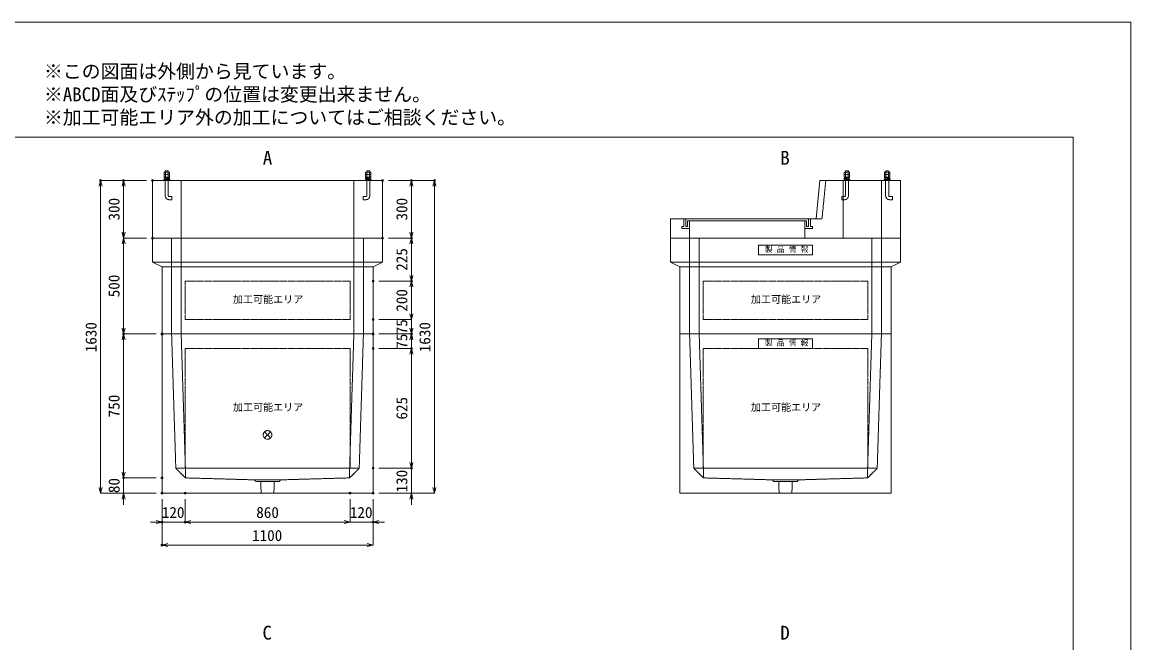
# Model space of a CAD drawing. Units: millimetres, scale not verified. Extents: x -4455 to 4455, y -3150 to 3150.
# Drawn here: x -1324 to 4455, y -84 to 3150 of the extents above; entities that cross this region are included whole.
import ezdxf
from ezdxf.enums import TextEntityAlignment as Align

# ---------------------------------------------------------------- set-up
doc = ezdxf.new("R2010")
doc.units = ezdxf.units.MM
doc.header["$LTSCALE"] = 20
doc.header["$PDMODE"] = 32
doc.header["$PDSIZE"] = 10
doc.linetypes.add('LONG_DASHED1', pattern=[7, 6, -1])
doc.linetypes.add('LONG_DOUBLE_CHAIN', pattern=[21.8, 18, -1, 0.6, -0.6, 0.6, -1])
for name, color, linetype, lineweight in [('0-0_D-TTL', 7, 'Continuous', 9), ('0-1_Defpoints', 7, 'Continuous', 9), ('0-3_D-TTL-TXT', 7, 'Continuous', 9), ('0-4_D-STR-TXT', 7, 'Continuous', 9), ('0-5_D-STR-DIM', 3, 'Continuous', 9), ('0-6_0', 7, 'Continuous', 9), ('0-7_D-STR', 7, 'Continuous', 9), ('0-9_D-STR-STR2', 1, 'Continuous', 9), ('0-A_D-STR-STR4', 134, 'LONG_DASHED1', 9), ('0-B_D-STR-STR1', 7, 'LONG_DASHED1', 9), ('0-C_D-STR-STR5', 1, 'LONG_DOUBLE_CHAIN', 9)]:
    doc.layers.add(name, color=color, linetype=linetype, lineweight=lineweight)
doc.styles.add('ＭＳ ゴシック', font='')
doc.styles.get('ＭＳ ゴシック').set_extended_font_data('MS Gothic')

# ---------------------------------------------------------------- blocks, each defined once
blk = doc.blocks.new('A$C4DE05FD1')
at = {"layer": '0-0_D-TTL', "color": 134}
for p, q in [((4000, 76000), (114800, 76000)), ((114800, 76000), (114800, 4000))]:
    blk.add_line(p, q, dxfattribs=at)
at = {"layer": '0-1_Defpoints', "color": 134}
for p, q in [((0, 84000), (118800, 84000)), ((118800, 84000), (118800, 0))]:
    blk.add_line(p, q, dxfattribs=at)
at = {"layer": '0-3_D-TTL-TXT', "style": 'ＭＳ ゴシック'}
for s, p in [('※この図面は外側から見ています。', (43260.9, 79815.7)), ('※ABCD面及びｽﾃｯﾌﾟの位置は変更出来ません。', (43260.9, 78215.7)), ('※加工可能エリア外の加工についてはご相談ください。', (43260.9, 76615.7))]:
    blk.add_text(s, height=962.2, dxfattribs=at).set_placement(p, align=Align.BOTTOM_LEFT)
blk = doc.blocks.new('_Open30')
at = {"layer": '0-6_0'}
blk.add_line((0, 0), (-20, 0), dxfattribs=at)
blk.add_lwpolyline([(-20, 5.36), (0, 0), (-20, -5.36)], dxfattribs=at)
blk = doc.blocks.new('A$C31CA379A')
at = {"layer": '0-4_D-STR-TXT', "style": 'ＭＳ ゴシック'}
for s, p in [('A', (-325.9, -2190.5)), ('B', (35638.6, -2190.5)), ('C', (-351.4, -35190.5)), ('D', (35638.6, -35190.5))]:
    blk.add_text(s, height=962.2, dxfattribs=at).set_placement(p, align=Align.BOTTOM_LEFT)
blk = doc.blocks.new('A$C737D46CD')
at = {"layer": '0-B_D-STR-STR1', "linetype": 'Continuous'}
blk.add_lwpolyline([(-2820, 0), (2820, 0), (2820, -1000), (-2820, -1000)], close=True, dxfattribs=at)
at = {"layer": '0-B_D-STR-STR1', "style": 'ＭＳ ゴシック'}
blk.add_text('製 品 情 報', height=577.3, dxfattribs=at).set_placement((-2149.6, -882.5), align=Align.BOTTOM_LEFT)
blk = doc.blocks.new('A$C531455C1')
at = {"layer": '0-7_D-STR'}
for p, q in [((-11000, 0), (11000, 0)), ((-11000, -16600), (-11000, 0)), ((11000, -16600), (11000, 0)), ((-11000, -16600), (11000, -16600))]:
    blk.add_line(p, q, dxfattribs=at)
at = {"layer": '0-7_D-STR', "linetype": 'LONG_DASHED1'}
for p, q in [((-10000, 0), (-9560, -14000)), ((-9000, 0), (-8560, -14000)), ((9000, 0), (8560, -14000)), ((10000, 0), (9560, -14000)), ((-8560, -15000), (-9560, -14000)), ((9560, -14000), (-9560, -14000)), ((-8560, -15000), (-8560, -14000)), ((-8560, -15000), (-1400, -15200)), ((8560, -15000), (1400, -15200)), ((8560, -15000), (9560, -14000)), ((8560, -15000), (8560, -14000)), ((-1200, -15380), (-1400, -15200)), ((1400, -15200), (-1400, -15200)), ((1200, -15380), (-1200, -15380)), ((-666, -16600), (-705, -15380)), ((666, -16600), (705, -15380)), ((1200, -15380), (1400, -15200))]:
    blk.add_line(p, q, dxfattribs=at)
at = {"layer": '0-C_D-STR-STR5'}
for p, q in [((8600, -1500), (8600, -14000)), ((8600, -14000), (-8600, -14000))]:
    blk.add_line(p, q, dxfattribs=at)
blk.add_lwpolyline([(8600, -1500), (-8600, -1500), (-8600, -14000)], dxfattribs=at)
at = {"layer": '0-B_D-STR-STR1'}
blk.add_blockref('A$C737D46CD', (0, -500), dxfattribs=at)
blk = doc.blocks.new('A$C44C4220A')
at = {"layer": '0-9_D-STR-STR2'}
for p, q in [((-160, -40), (-120, 0)), ((-120, 0), (120, 0)), ((160, -40), (120, 0)), ((-277.1, -167.2), (-230, -140)), ((-277.1, -390), (-277.1, -167.2)), ((-277.1, -417.2), (-230, -390)), ((-277.1, -390), (277.1, -390)), ((-277.1, -640), (-277.1, -417.2)), ((-277.1, -640), (277.1, -640)), ((-270, -777.1), (-270, -817.1)), ((-252.7, -757.3), (-160, -744.8)), ((-250, -757.1), (-20, -744.3)), ((-250, -837.1), (-20, -824.3)), ((-160, -140), (-160, -40)), ((-160, -752.1), (-160, -640)), ((-160, -880.6), (-160, -832.1)), ((-160, -1000), (-160, -930.6)), ((-138.6, -640), (-138.6, -140)), ((-20, -744.3), (-20, -824.3)), ((20, -674.4), (248.9, -687.2)), ((20, -674.4), (20, -754.4)), ((20, -754.4), (248.9, -767.2)), ((138.6, -640), (138.6, -140)), ((160, -140), (160, -40)), ((160, -682.2), (160, -640)), ((160, -880.6), (160, -762.3)), ((160, -780), (248.9, -767.2)), ((160, -1000), (160, -930.6)), ((268.9, -706.8), (268.9, -747.2)), ((277.1, -390), (277.1, -167.2)), ((277.1, -640), (277.1, -417.2))]:
    blk.add_line(p, q, dxfattribs=at)
at = {"layer": '0-9_D-STR-STR2', "linetype": 'LONG_DASHED1'}
for p, q in [((-160, -1000), (-160, -2600)), ((160, -1000), (160, -2600)), ((-540, -2680), (-240, -2680))]:
    blk.add_line(p, q, dxfattribs=at)
at = {"layer": '0-9_D-STR-STR2'}
blk.add_lwpolyline([(-300, -880.6), (300, -880.6), (300, -930.6), (-300, -930.6)], close=True, dxfattribs=at)
for points in [[(277.1, -167.2), (230, -140), (-230, -140)], [(277.1, -417.2), (230, -390), (-230, -390)]]:
    blk.add_lwpolyline(points, dxfattribs=at)
at = {"layer": '0-9_D-STR-STR2', "linetype": 'LONG_DASHED1'}
blk.add_lwpolyline([(-540, -2680), (-540, -3000), (-240, -3000)], dxfattribs=at)
at = {"layer": '0-9_D-STR-STR2'}
for centre, start, end in [((-250, -777.1), 90, 180), ((-250, -817.1), 180, 270), ((248.9, -707.2), 0, 90), ((248.9, -747.2), 270, 0)]:
    blk.add_arc(centre, 20, start, end, dxfattribs=at)
at = {"layer": '0-9_D-STR-STR2', "linetype": 'LONG_DASHED1'}
for radius in [400, 80]:
    blk.add_arc((-240, -2600), radius, 270, 0, dxfattribs=at)
blk = doc.blocks.new('A$C1CB640C4')
at = {"layer": '0-7_D-STR'}
for p, q in [((3200, 2000), (3576.1, 6000)), ((3576.1, 6000), (12000, 6000)), ((12000, 0), (12000, 6000)), ((-12000, 2000), (3200, 2000)), ((-12000, 0), (-12000, 2000)), ((12000, 0), (-12000, 0))]:
    blk.add_line(p, q, dxfattribs=at)
at = {"layer": '0-7_D-STR', "linetype": 'LONG_DASHED1'}
for p, q in [((3800, 2000), (4200, 6000)), ((6000, 0), (6000, 6000)), ((10000, 0), (10000, 6000)), ((-10000, 0), (-10000, 1800)), ((2000, 1800), (2000, 0)), ((3200, 2000), (3800, 2000))]:
    blk.add_line(p, q, dxfattribs=at)
at = {"layer": '0-A_D-STR-STR4'}
for points in [[(-10600, 2000), (-10600, 1200), (-10800, 1200), (-10800, 1000), (-10000, 1000)], [(-10000, 1800), (-10200, 1800), (-10200, 1200), (-10400, 1200), (-10400, 2000)], [(-10000, 1800), (2000, 1800), (2200, 1800)], [(2600, 2000), (2600, 1200), (2800, 1200), (2800, 1000), (2000, 1000)], [(2200, 1800), (2200, 1200), (2400, 1200), (2400, 2000)]]:
    blk.add_lwpolyline(points, dxfattribs=at)
at = {"layer": '0-7_D-STR'}
blk.add_blockref('A$C44C4220A', (6400, 7000), dxfattribs=at)
at = {"layer": '0-7_D-STR', "xscale": -1}
blk.add_blockref('A$C44C4220A', (10600, 7000), dxfattribs=at)
blk = doc.blocks.new('A$C5E7F35E6')
at = {"layer": '0-7_D-STR'}
for p, q in [((-12000, 6000), (12000, 6000)), ((-12000, 6000), (-12000, 0)), ((12000, 6000), (12000, 0)), ((-12000, 0), (12000, 0))]:
    blk.add_line(p, q, dxfattribs=at)
at = {"layer": '0-7_D-STR', "linetype": 'LONG_DASHED1'}
for p, q in [((-9000, 6000), (-9000, 0)), ((9000, 6000), (9000, 0))]:
    blk.add_line(p, q, dxfattribs=at)
at = {"layer": '0-7_D-STR', "xscale": -1}
blk.add_blockref('A$C44C4220A', (-10500, 7000), dxfattribs=at)
at = {"layer": '0-7_D-STR'}
blk.add_blockref('A$C44C4220A', (10500, 7000), dxfattribs=at)
blk = doc.blocks.new('A$Cab405fa5')
at = {"layer": '0-7_D-STR'}
for p, q in [((12000, 10000), (-12000, 10000)), ((-12000, 7500), (-12000, 10000)), ((12000, 7500), (12000, 10000)), ((-12000, 7500), (-11000, 7000)), ((-12000, 7500), (12000, 7500)), ((-11000, 0), (-11000, 7000)), ((11000, 7000), (-11000, 7000)), ((12000, 7500), (11000, 7000)), ((11000, 0), (11000, 7000)), ((11000, 0), (-11000, 0))]:
    blk.add_line(p, q, dxfattribs=at)
at = {"layer": '0-7_D-STR', "linetype": 'LONG_DASHED1'}
for p, q in [((-10000, 10000), (-10000, 0)), ((-9000, 10000), (-9000, 0)), ((9000, 10000), (9000, 0)), ((10000, 10000), (10000, 0))]:
    blk.add_line(p, q, dxfattribs=at)
at = {"layer": '0-C_D-STR-STR5'}
for p, q in [((8600, 5500), (8600, 1500)), ((8600, 1500), (-8600, 1500))]:
    blk.add_line(p, q, dxfattribs=at)
blk.add_lwpolyline([(8600, 5500), (-8600, 5500), (-8600, 1500)], dxfattribs=at)
blk = doc.blocks.new('A$Ca88be350')
at = {"layer": '0-7_D-STR'}
for p, q in [((12000, 10000), (-12000, 10000)), ((-12000, 7500), (-12000, 10000)), ((12000, 7500), (12000, 10000)), ((-12000, 7500), (-11000, 7000)), ((-12000, 7500), (12000, 7500)), ((-11000, 0), (-11000, 7000)), ((11000, 7000), (-11000, 7000)), ((12000, 7500), (11000, 7000)), ((11000, 0), (11000, 7000)), ((11000, 0), (-11000, 0))]:
    blk.add_line(p, q, dxfattribs=at)
at = {"layer": '0-7_D-STR', "linetype": 'LONG_DASHED1'}
for p, q in [((-10000, 10000), (-10000, 0)), ((-9000, 10000), (-9000, 0)), ((9000, 10000), (9000, 0)), ((10000, 10000), (10000, 0))]:
    blk.add_line(p, q, dxfattribs=at)
at = {"layer": '0-C_D-STR-STR5'}
for p, q in [((8600, 5500), (8600, 1500)), ((8600, 1500), (-8600, 1500))]:
    blk.add_line(p, q, dxfattribs=at)
blk.add_lwpolyline([(8600, 5500), (-8600, 5500), (-8600, 1500)], dxfattribs=at)
at = {"layer": '0-B_D-STR-STR1'}
blk.add_blockref('A$C737D46CD', (0, 9250), dxfattribs=at)
blk = doc.blocks.new('A$C7CE826D1')
at = {"layer": '0-7_D-STR'}
for p, q in [((-11000, 0), (11000, 0)), ((-11000, -16600), (-11000, 0)), ((11000, -16600), (11000, 0)), ((-11000, -16600), (11000, -16600))]:
    blk.add_line(p, q, dxfattribs=at)
at = {"layer": '0-7_D-STR', "linetype": 'LONG_DASHED1'}
for p, q in [((-10000, 0), (-9560, -14000)), ((-9000, 0), (-8560, -14000)), ((9000, 0), (8560, -14000)), ((10000, 0), (9560, -14000)), ((-8560, -15000), (-9560, -14000)), ((9560, -14000), (-9560, -14000)), ((-8560, -15000), (-8560, -14000)), ((-8560, -15000), (-1400, -15200)), ((8560, -15000), (1400, -15200)), ((8560, -15000), (9560, -14000)), ((8560, -15000), (8560, -14000)), ((-1200, -15380), (-1400, -15200)), ((1400, -15200), (-1400, -15200)), ((1200, -15380), (-1200, -15380)), ((-666, -16600), (-705, -15380)), ((666, -16600), (705, -15380)), ((1200, -15380), (1400, -15200))]:
    blk.add_line(p, q, dxfattribs=at)
at = {"layer": '0-C_D-STR-STR5'}
for p, q in [((8600, -1500), (-8600, -1500)), ((-8600, -1500), (-8600, -14000)), ((8600, -1500), (8600, -14000)), ((8600, -14000), (-8600, -14000))]:
    blk.add_line(p, q, dxfattribs=at)
blk = doc.blocks.new('A$C1C640AAB')
at = {"layer": '0-C_D-STR-STR5'}
for p, q in [((-318.2, -318.2), (318.2, 318.2)), ((-318.2, 318.2), (318.2, -318.2))]:
    blk.add_line(p, q, dxfattribs=at)
blk.add_circle((0, 0), 450, dxfattribs=at)
blk = doc.blocks.new('A$Cfa78f23a')
at = {"layer": '0-7_D-STR'}
blk.add_blockref('A$C7CE826D1', (0, 0), dxfattribs=at)
at = {"layer": '0-C_D-STR-STR5'}
blk.add_blockref('A$C1C640AAB', (0, -10520), dxfattribs=at)

msp = doc.modelspace()

# ---------------------------------------------------------------- linework, layer by layer
at = {"layer": '0-1_Defpoints'}
for p in [(-915, 2325), (-795, 2325), (-645, 2325), (555, 2325), (705, 2325), (825, 2325), (-645, 2025), (555, 2025), (555, 2025), (705, 2025), (505, 1800), (705, 1800), (505, 1600), (-795, 1525), (-795, 1525), (-595, 1525), (-595, 1525), (505, 1525), (505, 1525), (705, 1525), (505, 1450), (505, 1450), (705, 1450), (705, 1450), (505, 825), (705, 825), (-795, 775), (-595, 775), (-595, 695), (-595, 695), (-595, 695), (-475, 695), (385, 695), (505, 695), (505, 695), (505, 695), (-595, 545), (-475, 545), (505, 545), (-595, 425)]:
    msp.add_point(p, dxfattribs=at)
at = {"layer": '0-5_D-STR-DIM'}
for p, q in [((-675, 2325), (-915, 2325)), ((-675, 2325), (-795, 2325)), ((585, 2325), (705, 2325)), ((585, 2325), (825, 2325)), ((-915, 725), (-915, 2295)), ((-795, 2055), (-795, 2295)), ((705, 2055), (705, 2295)), ((825, 725), (825, 2295)), ((-675, 2025), (-795, 2025)), ((-675, 2025), (-795, 2025)), ((585, 2025), (705, 2025)), ((585, 2025), (705, 2025)), ((-795, 1995), (-795, 1555)), ((705, 1830), (705, 1995)), ((535, 1800), (705, 1800)), ((535, 1800), (705, 1800)), ((705, 1630), (705, 1770)), ((705, 1630), (705, 1660)), ((535, 1600), (705, 1600)), ((535, 1600), (705, 1600)), ((705, 1600), (705, 1525)), ((705, 1555), (705, 1585)), ((-625, 1525), (-795, 1525)), ((-625, 1525), (-795, 1525)), ((535, 1525), (705, 1525)), ((535, 1525), (705, 1525)), ((705, 1525), (705, 1450)), ((-795, 805), (-795, 1495)), ((535, 1450), (705, 1450)), ((535, 1450), (705, 1450)), ((705, 1495), (705, 1465)), ((705, 855), (705, 1420)), ((705, 1420), (705, 1390)), ((705, 855), (705, 885)), ((-795, 805), (-795, 835)), ((535, 825), (705, 825)), ((535, 825), (705, 825)), ((705, 695), (705, 825)), ((-625, 775), (-795, 775)), ((-795, 695), (-795, 775)), ((-625, 775), (-795, 775)), ((-625, 695), (-915, 695)), ((-625, 695), (-795, 695)), ((535, 695), (705, 695)), ((535, 695), (825, 695)), ((-795, 665), (-795, 635)), ((-595, 665), (-595, 425)), ((-595, 665), (-595, 545)), ((-475, 665), (-475, 545)), ((-475, 665), (-475, 545)), ((385, 665), (385, 545)), ((385, 665), (385, 545)), ((505, 665), (505, 545)), ((505, 665), (505, 425)), ((705, 665), (705, 635)), ((-625, 545), (-655, 545)), ((-475, 545), (-595, 545)), ((355, 545), (-445, 545)), ((-445, 545), (-415, 545)), ((355, 545), (325, 545)), ((385, 545), (505, 545)), ((535, 545), (565, 545)), ((475, 425), (-565, 425))]:
    msp.add_line(p, q, dxfattribs=at)

# ---------------------------------------------------------------- block references
at = {"layer": '0-0_D-TTL', "xscale": 0.075, "yscale": 0.075}
msp.add_blockref('A$C4DE05FD1', (-4455, -3150), dxfattribs=at)
at = {"layer": '0-4_D-STR-TXT', "xscale": 0.075, "yscale": 0.075}
msp.add_blockref('A$C31CA379A', (-45, 2550), dxfattribs=at)
at = {"layer": '0-5_D-STR-DIM', "xscale": 1.5, "yscale": 1.5}
for p, rotation in [((-915, 2325), 90), ((-795, 2325), 90), ((705, 2325), 90), ((825, 2325), 90), ((-795, 2025), 270), ((-795, 2025), 90), ((705, 2025), 270), ((705, 2025), 90), ((705, 1800), 270), ((705, 1800), 90), ((705, 1600), 270), ((705, 1600), 270), ((-795, 1525), 270), ((-795, 1525), 90), ((705, 1525), 270), ((705, 1525), 90), ((705, 1450), 90), ((705, 1450), 90), ((705, 825), 270), ((705, 825), 270), ((-795, 775), 270), ((-795, 775), 270), ((-915, 695), 270), ((-795, 695), 90), ((705, 695), 90), ((825, 695), 270), ((-475, 545), 180), ((-475, 545), 180), ((505, 545), 180), ((-595, 425), 180)]:
    msp.add_blockref('_Open30', p, dxfattribs=dict(at, rotation=rotation))
for p in [(-595, 545), (385, 545), (385, 545), (505, 425)]:
    msp.add_blockref('_Open30', p, dxfattribs=at)
at = {"layer": '0-7_D-STR', "xscale": 0.05, "yscale": 0.05}
for name, p in [('A$C5E7F35E6', (-45, 2025)), ('A$C1CB640C4', (2655, 2025)), ('A$Cab405fa5', (-45, 1525)), ('A$Ca88be350', (2655, 1525)), ('A$Cfa78f23a', (-45, 1525)), ('A$C531455C1', (2655, 1525))]:
    msp.add_blockref(name, p, dxfattribs=at)

# ---------------------------------------------------------------- texts
at = {"layer": '0-5_D-STR-DIM', "style": 'ＭＳ ゴシック'}
for s, p in [('300', (-798.9, 2116.35)), ('300', (701.1, 2116.35)), ('225', (701.1, 1854.48)), ('500', (-798.9, 1716.35)), ('200', (701.1, 1641.2)), ('1630', (-918.9, 1429.72)), ('75', (701.1, 1523.38)), ('1630', (821.1, 1429.72)), ('75', (701.1, 1448.38)), ('750', (-798.9, 1090.6)), ('625', (701.1, 1079.18)), ('130', (701.1, 699.22)), ('80', (-798.9, 695.85))]:
    msp.add_text(s, height=57.77, rotation=90, dxfattribs=at).set_placement(p, align=Align.BOTTOM_LEFT)
for s, p in [('120', (-595.78, 548.9)), ('860', (-103.65, 548.9)), ('120', (384.22, 548.9)), ('1100', (-125.28, 428.9))]:
    msp.add_text(s, height=57.77, dxfattribs=at).set_placement(p, align=Align.BOTTOM_LEFT)
at = {"layer": '0-C_D-STR-STR5', "style": 'ＭＳ ゴシック'}
for p in [(-225.48, 1674.75), (2474.52, 1674.75), (-225.48, 1112.53), (2474.52, 1112.53)]:
    msp.add_text('加工可能エリア', height=38.42, dxfattribs=at).set_placement(p, align=Align.BOTTOM_LEFT)

doc.saveas('drawing.dxf')
